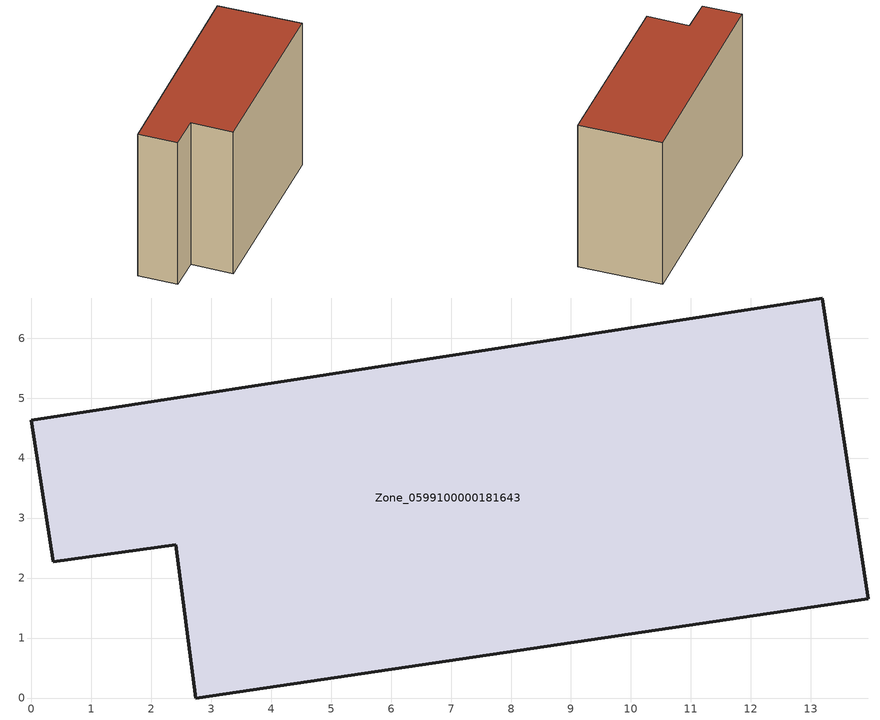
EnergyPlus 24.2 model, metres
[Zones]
Zone_0599100000181643
 floor ground (C_G): 0,4.63 13.19,6.67 13.96,1.65 2.74,0 2.41,2.55 0.37,2.27 z0
 wall outside (C_F): 13.19,6.67 0,4.63 0.37,2.27 2.41,2.55 2.74,0 13.96,1.65 13.19,6.67 z0:9.71
 roof outside (C_R): 13.96,1.65 13.19,6.67 0,4.63 0.37,2.27 2.41,2.55 2.74,0 z9.71
[BUILDING]
Pand.0599100000181643: North Axis=0; Terrain=City; Loads Convergence Tolerance Value=0.04; Temperature Convergence Tolerance Value=0.4; Solar Distribution=FullExterior; Maximum Number of Warmup Days=25; Minimum Number of Warmup Days=1
[Site:Location]
Rotterdam.The.Hague.AP_ZH_NLD Design_Conditions: Latitude=51.96; Longitude=4.45; Time Zone=1; Elevation=-4.5
[SITE:GROUNDTEMPERATURE:BUILDINGSURFACE]
18, 18, 18, 18, 18, 18, 18, 18, 18, 18, 18, 18
[MATERIAL] Thermal Absorptance=0.9; Solar Absorptance=0.7; Visible Absorptance=0.7
Name | Roughness | Thickness | Conductivity | Density | Specific Heat
G.TI.1946 | MediumSmooth | 0.15 | 1 | 540 | 1210
F.TI.1946 | Rough | 0.3 | 0.857143 | 1920 | 840
R.TI.1946 | MediumRough | 0.2 | 0.1 | 1500 | 1000
[CONSTRUCTION]
C_G: G.TI.1946
C_F: F.TI.1946
C_R: R.TI.1946
[ZONE]
Zone_0599100000181643: Type=1; Multiplier=1; Ceiling Height=Autocalculate; Volume=Autocalculate; Floor Area=autocalculate; Part of Total Floor Area=Yes
[ZONEINFILTRATION:DESIGNFLOWRATE]
Infil_Zone_0599100000181643: Zone or ZoneList or Space or SpaceList=Zone_0599100000181643; Schedule=AlwaysOn; Design Flow Rate Calculation Method=Flow/Area; Flow Rate per Floor Area=0.003; Constant Term Coefficient=1; Temperature Term Coefficient=0; Velocity Term Coefficient=0; Velocity Squared Term Coefficient=0
[HVACTEMPLATE:ZONE:IDEALLOADSAIRSYSTEM]
Zone_0599100000181643: Maximum Heating Supply Air Temperature=50; Minimum Cooling Supply Air Temperature=13; Maximum Heating Supply Air Humidity Ratio=0.0156; Minimum Cooling Supply Air Humidity Ratio=0.0077; Heating Limit=NoLimit; Cooling Limit=NoLimit; Dehumidification Control Type=ConstantSensibleHeatRatio; Cooling Sensible Heat Ratio=0.7; Dehumidification Setpoint=60; Humidification Control Type=None; Humidification Setpoint=30; Outdoor Air Method=None; Outdoor Air Flow Rate per Person=0.00944; Outdoor Air Flow Rate per Zone Floor Area=0; Outdoor Air Flow Rate per Zone=0; Demand Controlled Ventilation Type=None; Outdoor Air Economizer Type=NoEconomizer; Heat Recovery Type=None; Sensible Heat Recovery Effectiveness=0.7; Latent Heat Recovery Effectiveness=0.65
[ZONECONTROL:THERMOSTAT]
ThermostatControl_Zone_0599100000181643: Zone or ZoneList=Zone_0599100000181643; Control Type Schedule=DualSetpointControlType; Control 1=Thermostat_Zone_0599100000181643; Temperature Difference Between Cutout And Setpoint=0
[THERMOSTATSETPOINT:DUALSETPOINT]
Thermostat_Zone_0599100000181643: Heating Setpoint Temperature Schedule=HeatingSetpoint_Zone_0599100000181643; Cooling Setpoint Temperature Schedule=CoolingSetpoint_Zone_0599100000181643
[SCHEDULE:COMPACT]
HeatingSetpoint_Zone_0599100000181643: Through: 12/31, For: AllDays, Until: 24:00, 21
CoolingSetpoint_Zone_0599100000181643: Through: 12/31, For: AllDays, Until: 24:00, 24
DualSetpointControlType: Through: 12/31, For: AllDays, Until: 24:00, 4
AlwaysOn: Through: 12/31, For: AllDays, Until: 24:00, 1
